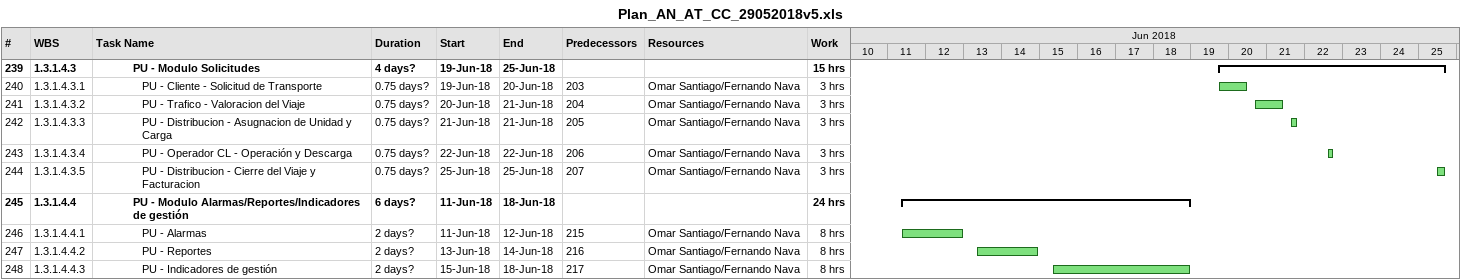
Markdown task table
Plan_AN_AT_CC_29052018v5.xls

| ID | WBS | Task | Duration | Start | Finish | Predecessors | Resources | Work (h) |
|---|---|---|---|---|---|---|---|---|
| 239 | 1.3.1.4.3 | **PU - Modulo Solicitudes** | 4d? | 2018-06-19 | 2018-06-25 |  |  | 15 |
| 240 | 1.3.1.4.3.1 | PU - Cliente - Solicitud de Transporte | 0.75d? | 2018-06-19 | 2018-06-20 | 203 | Omar Santiago/Fernando Nava | 3 |
| 241 | 1.3.1.4.3.2 | PU - Trafico - Valoracion del Viaje | 0.75d? | 2018-06-20 | 2018-06-21 | 204 | Omar Santiago/Fernando Nava | 3 |
| 242 | 1.3.1.4.3.3 | PU - Distribucion - Asugnacion de Unidad y Carga | 0.75d? | 2018-06-21 | 2018-06-21 | 205 | Omar Santiago/Fernando Nava | 3 |
| 243 | 1.3.1.4.3.4 | PU - Operador CL - Operación y Descarga | 0.75d? | 2018-06-22 | 2018-06-22 | 206 | Omar Santiago/Fernando Nava | 3 |
| 244 | 1.3.1.4.3.5 | PU - Distribucion - Cierre del Viaje y Facturacion | 0.75d? | 2018-06-25 | 2018-06-25 | 207 | Omar Santiago/Fernando Nava | 3 |
| 245 | 1.3.1.4.4 | **PU - Modulo Alarmas/Reportes/Indicadores de gestión** | 6d? | 2018-06-11 | 2018-06-18 |  |  | 24 |
| 246 | 1.3.1.4.4.1 | PU - Alarmas | 2d? | 2018-06-11 | 2018-06-12 | 215 | Omar Santiago/Fernando Nava | 8 |
| 247 | 1.3.1.4.4.2 | PU - Reportes | 2d? | 2018-06-13 | 2018-06-14 | 216 | Omar Santiago/Fernando Nava | 8 |
| 248 | 1.3.1.4.4.3 | PU - Indicadores de gestión | 2d? | 2018-06-15 | 2018-06-18 | 217 | Omar Santiago/Fernando Nava | 8 |
